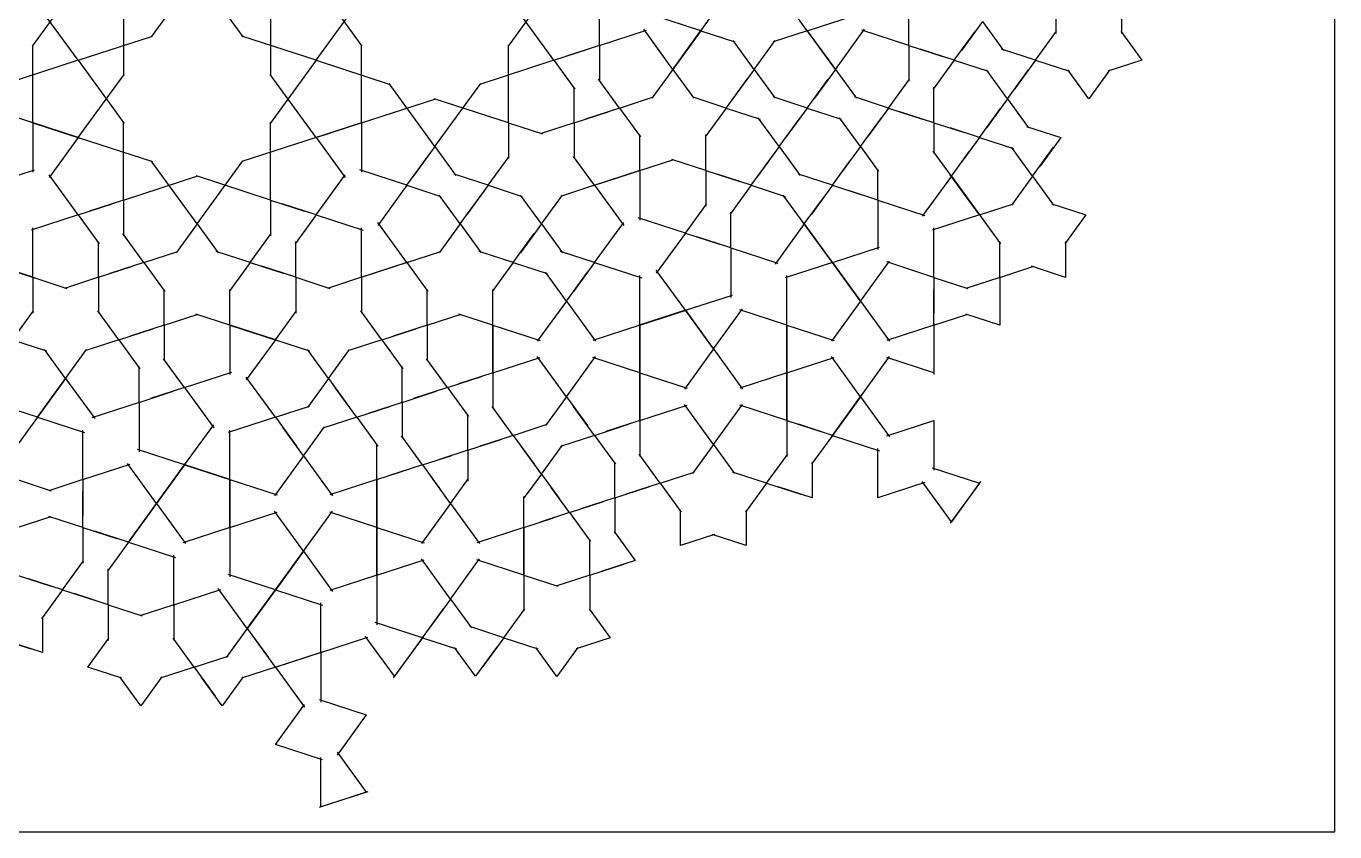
# Model space of a CAD drawing. Header units: millimetres. Extents: x -350 to 350, y -350 to 350.
# Drawn here: x -52.6 to 350, y -350 to -102.1 of the extents above; entities that cross this region are included whole.
import ezdxf

# ---------------------------------------------------------------- set-up
doc = ezdxf.new("R2010")
doc.units = ezdxf.units.MM
doc.layers.add('canvas_boundary', color=7, linetype='Continuous', true_color=0x505050)
doc.layers.add('strapwork', color=7, linetype='Continuous', true_color=0xff0000)

msp = doc.modelspace()

# ---------------------------------------------------------------- linework, layer by layer
at = {"layer": 'canvas_boundary'}
msp.add_lwpolyline([(-350, -350), (350, -350), (350, 350), (-350, 350)], close=True, dxfattribs=at)
at = {"layer": 'strapwork', "true_color": 0xff0000}
for points in [[(0, -86.02), (-14.11, -105.44)], [(0, -86.02), (14.11, -105.44)], [(-36.59, -88.83), (-50.69, -108.25)], [(36.59, -88.83), (50.69, -108.25)], [(109.76, -88.83), (95.66, -108.25)], [(-36.59, -112.61), (-50.69, -93.19)], [(-22.61, -93.37), (-22.61, -117.37)], [(22.61, -93.37), (22.61, -117.37)], [(36.59, -112.61), (50.69, -93.19)], [(109.76, -112.61), (95.66, -93.19)], [(123.74, -108.07), (123.74, -92.82)], [(154.99, -103.53), (161.45, -94.63)], [(187.71, -103.53), (181.25, -94.63)], [(218.96, -108.07), (218.96, -92.82)], [(264.19, -93.37), (264.19, -104.37)], [(284.42, -93.37), (284.42, -104.37)], [(154.99, -103.53), (140.49, -98.81)], [(187.71, -103.53), (202.22, -98.81)], [(123.74, -108.07), (138.24, -103.35)], [(146.35, -115.41), (137.39, -103.08)], [(154.99, -103.53), (146.03, -115.86)], [(146.35, -115.41), (155.32, -103.08)], [(154.99, -103.53), (165.45, -106.92)], [(187.71, -103.53), (177.25, -106.92)], [(196.35, -115.41), (187.39, -103.08)], [(187.71, -103.53), (196.68, -115.86)], [(196.35, -115.41), (205.32, -103.08)], [(218.96, -108.07), (204.46, -103.35)], [(232.94, -112.61), (239.41, -103.71)], [(241.58, -100.72), (235.11, -109.62)], [(241.58, -100.72), (248.04, -109.62)], [(257.94, -112.61), (264.41, -103.71)], [(284.2, -103.71), (290.67, -112.61), (280.2, -116.01)], [(-50.56, -131.84), (-50.56, -107.84)], [(-36.59, -112.61), (-13.76, -105.19)], [(36.59, -112.61), (13.76, -105.19)], [(50.56, -131.84), (50.56, -107.84)], [(95.79, -131.84), (95.79, -107.84)], [(123.74, -108.07), (113.28, -111.46)], [(123.74, -108.07), (123.74, -119.07)], [(171.35, -115.41), (164.89, -106.51)], [(171.35, -115.41), (177.82, -106.51)], [(218.96, -108.07), (218.96, -119.07)], [(218.96, -108.07), (229.43, -111.47)], [(-36.59, -112.61), (-59.41, -120.02)], [(-36.59, -112.61), (-22.48, -132.02)], [(36.59, -112.61), (22.48, -132.02)], [(36.59, -112.61), (59.41, -120.02)], [(109.76, -112.61), (86.94, -120.02)], [(109.76, -112.61), (120.23, -109.21)], [(109.76, -112.61), (116.23, -121.51)], [(232.94, -112.61), (222.48, -109.21)], [(232.94, -112.61), (226.47, -121.51)], [(232.94, -112.61), (243.4, -116.01)], [(257.94, -112.61), (247.48, -109.21)], [(257.94, -112.61), (251.47, -121.51)], [(257.94, -112.61), (268.4, -116.01)], [(146.35, -115.41), (139.89, -124.31)], [(146.35, -115.41), (152.82, -124.31)], [(171.35, -115.41), (164.89, -124.31)], [(171.35, -115.41), (177.82, -124.31)], [(196.35, -115.41), (189.89, -124.31)], [(196.35, -115.41), (202.82, -124.31)], [(249.3, -124.5), (242.84, -115.6)], [(249.3, -124.5), (255.77, -115.6)], [(280.77, -115.6), (274.3, -124.5), (267.84, -115.6)], [(-36.59, -136.38), (-22.48, -116.97)], [(36.59, -136.38), (22.48, -116.97)], [(73.18, -139.19), (59.07, -119.77)], [(73.18, -139.19), (87.28, -119.77)], [(129.99, -127.3), (123.52, -118.4)], [(162.71, -127.3), (169.18, -118.4)], [(187.71, -127.3), (194.18, -118.4)], [(212.71, -127.3), (219.18, -118.4)], [(-50.56, -131.84), (-73.39, -124.42)], [(50.56, -131.84), (73.39, -124.43)], [(95.79, -131.84), (72.96, -124.43)], [(116.01, -131.84), (116.01, -120.84)], [(129.99, -127.3), (140.45, -123.9)], [(162.71, -127.3), (152.25, -123.9)], [(187.71, -127.3), (177.25, -123.9)], [(212.71, -127.3), (202.25, -123.9)], [(226.69, -131.84), (226.69, -120.84)], [(249.3, -124.5), (242.84, -133.39)], [(249.3, -124.5), (255.77, -133.39)], [(116.01, -131.84), (126.48, -128.44)], [(129.99, -127.3), (119.53, -130.7)], [(129.99, -127.3), (136.45, -136.2)], [(162.71, -127.3), (156.25, -136.2)], [(162.71, -127.3), (173.18, -130.7)], [(187.71, -127.3), (181.25, -136.2)], [(187.71, -127.3), (198.18, -130.7)], [(212.71, -127.3), (206.25, -136.2)], [(212.71, -127.3), (223.18, -130.7)], [(226.69, -131.84), (216.23, -128.44)], [(240.67, -136.38), (247.13, -127.48)], [(-36.59, -136.38), (-51.09, -131.67)], [(-50.56, -131.84), (-50.56, -147.09)], [(-50.56, -131.84), (-36.06, -136.55)], [(-22.61, -155.62), (-22.61, -131.62)], [(22.61, -155.62), (22.61, -131.62)], [(50.56, -131.84), (36.06, -136.55)], [(36.59, -136.38), (51.09, -131.67)], [(50.56, -131.84), (50.56, -147.09)], [(95.79, -131.84), (95.79, -142.84)], [(95.79, -131.84), (106.25, -135.24)], [(116.01, -131.84), (105.55, -135.24)], [(116.01, -131.84), (116.01, -142.84)], [(179.08, -139.19), (172.61, -130.29)], [(179.08, -139.19), (185.54, -130.29)], [(204.08, -139.19), (197.61, -130.29)], [(204.08, -139.19), (210.54, -130.29)], [(226.69, -131.84), (226.69, -141.34)], [(226.69, -131.84), (235.72, -134.78)], [(-36.59, -136.38), (-45.55, -148.72)], [(-36.59, -136.38), (-13.76, -143.8)], [(36.59, -136.38), (13.76, -143.8)], [(36.59, -136.38), (45.55, -148.72)], [(136.24, -146.54), (136.24, -135.54)], [(156.46, -146.54), (156.46, -135.54)], [(240.67, -136.38), (231.63, -133.45)], [(240.67, -136.38), (235.08, -144.07)], [(240.67, -136.38), (251.13, -139.78)], [(255.2, -132.98), (265.67, -136.38), (259.2, -145.28)], [(73.18, -139.19), (66.71, -148.09)], [(73.18, -139.19), (79.64, -148.09)], [(179.08, -139.19), (172.61, -148.09)], [(179.08, -139.19), (185.54, -148.09)], [(204.08, -139.19), (198.49, -146.88)], [(204.08, -139.19), (209.66, -146.88)], [(232.03, -148.27), (226.44, -140.59)], [(232.03, -148.27), (237.61, -140.59)], [(257.03, -148.27), (250.56, -139.37)], [(257.03, -148.27), (263.49, -139.37)], [(0, -162.97), (-14.11, -143.55)], [(0, -162.97), (14.11, -143.55)], [(64.54, -151.08), (71, -142.18)], [(89.54, -151.08), (96, -142.18)], [(122.26, -151.08), (115.8, -142.18)], [(136.24, -146.54), (146.7, -143.14)], [(156.46, -146.54), (146, -143.14)], [(170.44, -151.08), (176.91, -142.18)], [(195.44, -151.08), (201.02, -143.39)], [(-64.54, -151.08), (-50.04, -146.36)], [(-36.59, -160.16), (-45.55, -147.82)], [(-22.61, -155.62), (0.21, -148.2)], [(22.61, -155.62), (-0.21, -148.2)], [(36.59, -160.16), (45.55, -147.82)], [(64.54, -151.08), (50.03, -146.36)], [(89.54, -151.08), (79.08, -147.68)], [(136.24, -146.54), (121.74, -151.25)], [(122.26, -151.08), (136.77, -146.36)], [(136.24, -146.54), (136.24, -161.79)], [(156.46, -146.54), (156.46, -157.54)], [(156.46, -146.54), (166.93, -149.94)], [(170.44, -151.08), (159.98, -147.68)], [(195.44, -151.08), (184.98, -147.68)], [(209.42, -155.62), (209.42, -146.12)], [(232.03, -148.27), (223.06, -160.61)], [(240.67, -160.16), (231.7, -147.82)], [(232.03, -148.27), (240.99, -160.61)], [(257.03, -148.27), (250.56, -157.17)], [(257.03, -148.27), (263.49, -157.17)], [(64.54, -151.08), (55.57, -163.41)], [(64.54, -151.08), (75, -154.48)], [(89.54, -151.08), (83.07, -159.98)], [(89.54, -151.08), (100, -154.48)], [(122.26, -151.08), (111.8, -154.48)], [(122.26, -151.08), (131.23, -163.41)], [(170.44, -151.08), (163.97, -159.98)], [(170.44, -151.08), (180.9, -154.48)], [(195.44, -151.08), (188.97, -159.98)], [(195.44, -151.08), (204.47, -154.01)], [(209.42, -155.62), (200.38, -152.68)], [(-36.59, -160.16), (-26.13, -156.76)], [(-22.61, -155.62), (-33.07, -159.02)], [(-22.61, -155.62), (-22.61, -166.62)], [(22.61, -155.62), (22.61, -166.62)], [(22.61, -155.62), (33.07, -159.02)], [(36.59, -160.16), (26.13, -156.76)], [(80.9, -162.97), (74.44, -154.07)], [(80.9, -162.97), (87.37, -154.07)], [(105.9, -162.97), (99.44, -154.07)], [(105.9, -162.97), (112.37, -154.07)], [(150.21, -165.77), (156.68, -156.87)], [(186.8, -162.97), (180.34, -154.07)], [(186.8, -162.97), (193.27, -154.07)], [(209.42, -155.62), (209.42, -170.87)], [(209.42, -155.62), (223.92, -160.33)], [(240.67, -160.16), (251.13, -156.76)], [(262.93, -156.76), (273.39, -160.16), (266.92, -169.06)], [(-36.59, -160.16), (-51.09, -164.87)], [(-36.59, -160.16), (-30.12, -169.06)], [(36.59, -160.16), (30.12, -169.06)], [(36.59, -160.16), (51.09, -164.87)], [(164.19, -170.31), (164.19, -159.31)], [(240.67, -160.16), (226.16, -164.87)], [(240.67, -160.16), (247.13, -169.06)], [(-50.56, -179.39), (-50.56, -164.14)], [(0, -162.97), (-6.47, -171.86)], [(0, -162.97), (6.47, -171.86)], [(50.56, -179.39), (50.56, -164.14)], [(64.54, -174.85), (55.57, -162.52)], [(80.9, -162.97), (74.44, -171.86)], [(80.9, -162.97), (87.37, -171.86)], [(105.9, -162.97), (99.44, -171.86)], [(105.9, -162.97), (112.37, -171.86)], [(122.26, -174.85), (131.23, -162.52)], [(150.21, -165.77), (135.71, -161.06)], [(186.8, -162.97), (177.84, -175.3)], [(195.44, -174.85), (186.48, -162.52)], [(186.8, -162.97), (195.77, -175.3)], [(226.69, -179.4), (226.69, -164.15)], [(-30.34, -179.39), (-30.34, -168.39)], [(-16.36, -174.85), (-22.83, -165.95)], [(16.36, -174.85), (22.83, -165.95)], [(30.34, -179.39), (30.34, -168.39)], [(97.26, -174.85), (103.73, -165.95)], [(150.21, -165.77), (141.25, -178.11)], [(150.21, -165.77), (160.68, -169.17)], [(164.19, -170.31), (153.73, -166.91)], [(246.92, -179.4), (246.92, -168.4)], [(267.14, -168.4), (267.14, -179.4), (256.68, -176)], [(-16.36, -174.85), (-5.9, -171.45)], [(16.36, -174.85), (5.9, -171.45)], [(64.54, -174.85), (75, -171.45)], [(97.26, -174.85), (86.8, -171.45)], [(122.26, -174.85), (111.8, -171.45)], [(164.19, -170.31), (164.19, -185.56)], [(164.19, -170.31), (178.69, -175.03)], [(195.44, -174.85), (209.94, -170.14)], [(-50.56, -179.39), (-65.07, -174.68)], [(-64.54, -174.85), (-50.04, -179.57)], [(-30.34, -179.39), (-19.88, -176)], [(-16.36, -174.85), (-26.82, -178.25)], [(-16.36, -174.85), (-9.9, -183.75)], [(16.36, -174.85), (9.9, -183.75)], [(16.36, -174.85), (26.82, -178.25)], [(30.34, -179.39), (19.88, -176)], [(64.54, -174.85), (50.03, -179.57)], [(50.56, -179.39), (65.07, -174.68)], [(64.54, -174.85), (71, -183.75)], [(97.26, -174.85), (90.8, -183.75)], [(97.26, -174.85), (107.73, -178.25)], [(122.26, -174.85), (115.8, -183.75)], [(122.26, -174.85), (136.77, -179.57)], [(195.44, -174.85), (180.94, -179.57)], [(204.08, -186.74), (195.11, -174.4)], [(195.44, -174.85), (204.4, -187.19)], [(204.08, -186.74), (213.04, -174.41)], [(226.69, -179.4), (212.19, -174.68)], [(246.92, -179.4), (257.38, -176)], [(-50.56, -179.39), (-50.56, -190.39)], [(-50.56, -179.39), (-40.1, -182.79)], [(-30.34, -179.39), (-40.8, -182.79)], [(-30.34, -179.39), (-30.34, -190.39)], [(30.34, -179.39), (30.34, -190.39)], [(30.34, -179.39), (40.8, -182.79)], [(50.56, -179.39), (40.1, -182.79)], [(50.56, -179.39), (50.56, -190.39)], [(113.63, -186.74), (107.16, -177.84)], [(113.63, -186.74), (120.09, -177.84)], [(136.24, -194.09), (136.24, -178.84)], [(150.21, -189.55), (141.25, -177.21)], [(181.46, -194.09), (181.46, -178.84)], [(226.69, -179.4), (226.69, -190.4)], [(226.69, -179.4), (237.15, -182.79)], [(246.92, -179.4), (236.45, -182.79)], [(246.92, -179.4), (246.92, -190.4)], [(-10.11, -194.09), (-10.11, -183.09)], [(10.11, -194.09), (10.11, -183.09)], [(70.79, -194.09), (70.79, -183.09)], [(91.01, -194.09), (91.01, -183.09)], [(150.21, -189.55), (164.72, -184.84)], [(226.69, -194.09), (226.69, -183.09)], [(246.92, -183.09), (246.92, -194.09), (236.45, -190.69)], [(113.63, -186.74), (104.66, -199.08)], [(113.63, -186.74), (122.59, -199.08)], [(158.85, -201.44), (149.89, -189.1)], [(158.85, -201.44), (167.82, -189.1)], [(204.08, -186.74), (195.11, -199.08)], [(204.08, -186.74), (213.04, -199.08)], [(-56.81, -198.63), (-50.35, -189.73)], [(-24.09, -198.63), (-30.55, -189.73)], [(-10.11, -194.09), (0.35, -190.69)], [(10.11, -194.09), (-0.35, -190.69)], [(24.09, -198.63), (30.55, -189.73)], [(56.81, -198.63), (50.35, -189.73)], [(70.79, -194.09), (81.25, -190.69)], [(91.01, -194.09), (80.55, -190.69)], [(150.21, -189.55), (135.71, -194.26)], [(136.24, -194.09), (150.74, -189.38)], [(150.21, -189.55), (159.18, -201.89)], [(181.46, -194.09), (166.96, -189.38)], [(226.69, -194.09), (237.15, -190.69)], [(-24.09, -198.63), (-13.63, -195.23)], [(-10.11, -194.09), (-20.57, -197.49)], [(-10.11, -194.09), (-10.11, -205.09)], [(24.09, -198.63), (9.58, -193.92)], [(10.11, -194.09), (10.11, -209.34)], [(10.11, -194.09), (24.62, -198.8)], [(56.81, -198.63), (67.27, -195.23)], [(70.79, -194.09), (60.33, -197.49)], [(70.79, -194.09), (70.79, -205.09)], [(91.01, -208.78), (91.01, -193.53)], [(91.01, -194.09), (91.01, -209.34)], [(91.01, -194.09), (105.52, -198.8)], [(136.24, -194.09), (121.74, -198.8)], [(136.24, -208.78), (136.24, -193.53)], [(136.24, -194.09), (136.24, -209.34)], [(181.46, -208.78), (181.46, -193.53)], [(181.46, -194.09), (181.46, -209.34)], [(181.46, -194.09), (195.97, -198.8)], [(226.69, -193.53), (226.69, -208.78), (212.19, -204.07)], [(226.69, -194.09), (212.19, -198.8)], [(226.69, -194.09), (226.69, -209.34)], [(-56.81, -198.63), (-46.35, -202.03)], [(-24.09, -198.63), (-34.55, -202.03)], [(-24.09, -198.63), (-17.62, -207.53)], [(24.09, -198.63), (15.12, -210.97)], [(24.09, -198.63), (34.55, -202.03)], [(56.81, -198.63), (46.35, -202.03)], [(56.81, -198.63), (63.28, -207.53)], [(-40.45, -210.52), (-46.92, -201.62)], [(-40.45, -210.52), (-33.99, -201.62)], [(-3.86, -213.32), (-10.33, -204.43)], [(40.45, -210.52), (33.98, -201.62)], [(40.45, -210.52), (46.92, -201.62)], [(77.04, -213.32), (70.57, -204.43)], [(91.01, -208.78), (105.52, -204.07)], [(113.63, -216.13), (104.66, -203.79)], [(113.63, -216.13), (122.59, -203.79)], [(136.24, -208.78), (121.74, -204.07)], [(158.85, -201.44), (149.89, -213.77)], [(158.85, -201.44), (167.82, -213.77)], [(181.46, -208.78), (195.97, -204.07)], [(204.08, -216.13), (195.11, -203.79)], [(204.08, -216.13), (213.04, -203.79)], [(-17.84, -217.87), (-17.84, -206.87)], [(-3.86, -213.32), (10.64, -208.61)], [(63.06, -217.87), (63.06, -206.87)], [(91.01, -208.78), (80.55, -212.18)], [(91.01, -208.78), (91.01, -219.78)], [(136.24, -223.48), (136.24, -208.23)], [(136.24, -208.78), (136.24, -224.03)], [(136.24, -208.78), (150.74, -213.5)], [(181.46, -208.78), (166.96, -213.5)], [(181.46, -223.48), (181.46, -208.23)], [(181.46, -208.78), (181.46, -224.03)], [(-40.45, -210.52), (-49.42, -222.86)], [(-49.09, -222.41), (-40.13, -210.07)], [(-40.45, -210.52), (-31.49, -222.86)], [(-3.86, -213.32), (-14.32, -216.72)], [(-3.86, -213.32), (5.1, -225.66)], [(24.09, -222.41), (15.12, -210.07)], [(40.45, -210.52), (33.98, -219.42)], [(40.45, -210.52), (46.92, -219.42)], [(77.04, -213.32), (66.58, -216.72)], [(77.04, -213.32), (87.5, -209.93)], [(77.04, -213.32), (83.5, -222.22)], [(-17.84, -217.87), (-7.38, -214.47)], [(49.09, -222.41), (42.62, -213.51)], [(63.06, -217.87), (73.52, -214.47)], [(113.63, -216.13), (107.16, -225.03)], [(113.63, -216.13), (120.09, -225.03)], [(204.08, -216.13), (195.11, -228.47)], [(195.44, -228.02), (204.4, -215.68)], [(204.08, -216.13), (213.04, -228.47)], [(-49.09, -222.41), (-59.55, -219.01)], [(-17.84, -217.87), (-32.34, -222.58)], [(-17.84, -217.87), (-17.84, -233.12)], [(24.09, -222.41), (34.55, -219.01)], [(49.09, -222.41), (59.55, -219.01)], [(63.06, -217.87), (52.6, -221.26)], [(63.06, -217.87), (63.06, -228.87)], [(97.26, -228.02), (90.8, -219.12)], [(122.26, -228.02), (115.8, -219.12)], [(136.24, -223.48), (150.74, -218.77)], [(158.85, -230.83), (149.89, -218.49)], [(158.85, -230.83), (167.82, -218.49)], [(181.46, -223.48), (166.96, -218.77)], [(-49.09, -222.41), (-55.55, -231.31)], [(-49.09, -222.41), (-34.59, -227.12)], [(-3.86, -237.1), (5.1, -224.76)], [(24.09, -222.41), (9.58, -227.12)], [(24.09, -222.41), (30.55, -231.31)], [(32.72, -234.29), (26.26, -225.4)], [(32.72, -234.29), (39.19, -225.4)], [(49.09, -222.41), (38.63, -225.81)], [(49.09, -222.41), (55.55, -231.31)], [(83.29, -232.56), (83.29, -221.56)], [(97.26, -228.02), (107.73, -224.62)], [(122.26, -228.02), (132.73, -224.62)], [(136.24, -223.48), (125.78, -226.88)], [(136.24, -223.48), (136.24, -234.48)], [(181.46, -223.48), (181.46, -234.48)], [(181.46, -223.48), (191.93, -226.88)], [(195.44, -228.02), (184.98, -224.62)], [(212.19, -228.19), (226.69, -223.48), (226.69, -238.73)], [(-35.11, -241.64), (-35.11, -226.39)], [(10.11, -241.64), (10.11, -226.39)], [(69.31, -237.1), (62.85, -228.2)], [(83.29, -232.56), (93.75, -229.16)], [(97.26, -228.02), (86.8, -231.42)], [(97.26, -228.02), (103.73, -236.92)], [(122.26, -228.02), (111.8, -231.42)], [(122.26, -228.02), (128.73, -236.92)], [(195.44, -228.02), (188.97, -236.92)], [(195.44, -228.02), (209.94, -232.73)], [(-3.86, -237.1), (-18.37, -232.39)], [(55.34, -241.64), (55.34, -230.64)], [(83.29, -232.56), (74.25, -235.5)], [(83.29, -232.56), (83.29, -242.06)], [(105.9, -239.91), (99.44, -231.01)], [(105.9, -239.91), (112.37, -231.01)], [(158.85, -230.83), (152.39, -239.73)], [(158.85, -230.83), (165.32, -239.73)], [(223.92, -242.54), (209.42, -247.26), (209.42, -232.01)], [(-35.11, -241.64), (-20.61, -236.93)], [(-12.5, -248.99), (-21.46, -236.65)], [(-3.86, -237.1), (-12.83, -249.44)], [(-12.5, -248.99), (-3.54, -236.65)], [(10.11, -241.64), (-4.39, -236.93)], [(-3.86, -237.1), (10.64, -241.81)], [(32.72, -234.29), (23.76, -246.63)], [(32.72, -234.29), (41.69, -246.63)], [(69.31, -237.1), (58.85, -240.5)], [(69.31, -237.1), (78.35, -234.17)], [(69.31, -237.1), (74.9, -244.79)], [(128.51, -247.26), (128.51, -236.26)], [(142.49, -242.71), (136.02, -233.81)], [(175.21, -242.71), (181.68, -233.81)], [(189.19, -236.26), (189.19, -247.26), (178.73, -243.86)], [(10.11, -256.34), (10.11, -241.09)], [(55.34, -241.64), (65.8, -238.24)], [(55.34, -256.34), (55.34, -241.09)], [(77.95, -248.99), (72.37, -241.3)], [(77.95, -248.99), (83.53, -241.3)], [(105.9, -239.91), (100.32, -247.59)], [(105.9, -239.91), (111.48, -247.59)], [(142.49, -242.71), (152.95, -239.31)], [(175.21, -242.71), (164.75, -239.31)], [(226.16, -238), (240.67, -242.71), (231.7, -255.05)], [(-55.34, -241.64), (-44.88, -245.04)], [(-35.11, -241.64), (-45.57, -245.04)], [(-35.11, -241.64), (-35.11, -252.64)], [(-35.11, -256.34), (-35.11, -245.34)], [(10.11, -241.64), (10.11, -256.89)], [(10.11, -241.64), (24.62, -246.35)], [(55.34, -241.64), (40.83, -246.35)], [(55.34, -241.64), (55.34, -256.89)], [(114.54, -251.8), (108.95, -244.11)], [(128.51, -247.26), (138.98, -243.86)], [(142.49, -242.71), (132.03, -246.11)], [(142.49, -242.71), (148.95, -251.61)], [(175.21, -242.71), (168.75, -251.61)], [(175.21, -242.71), (185.68, -246.11)], [(240.99, -242.26), (232.03, -254.6), (223.06, -242.26)], [(-12.5, -248.99), (-21.46, -261.33)], [(-21.14, -260.88), (-12.17, -248.54)], [(-12.5, -248.99), (-3.54, -261.33)], [(77.95, -248.99), (68.99, -261.33)], [(77.95, -248.99), (86.91, -261.33)], [(100.56, -256.34), (100.56, -246.84)], [(114.54, -251.8), (125, -248.4)], [(128.51, -247.26), (118.05, -250.65)], [(128.51, -247.26), (128.51, -258.26)], [(-55.34, -256.34), (-44.88, -252.94)], [(-35.11, -256.34), (-45.57, -252.94)], [(10.11, -256.34), (24.62, -251.62)], [(32.72, -263.68), (23.76, -251.35)], [(32.72, -263.68), (41.69, -251.35)], [(55.34, -256.34), (40.83, -251.62)], [(100.56, -256.34), (109.6, -253.4)], [(114.54, -251.8), (105.5, -254.73)], [(114.54, -251.8), (121, -260.7)], [(159.2, -258.55), (148.74, -261.95), (148.74, -250.95)], [(168.96, -250.95), (168.96, -261.95), (158.5, -258.55)], [(-35.11, -256.34), (-35.11, -267.34)], [(-35.11, -256.34), (-24.65, -259.74)], [(-21.14, -260.88), (-31.6, -257.48)], [(10.11, -256.34), (-4.39, -261.05)], [(10.11, -256.34), (10.11, -271.59)], [(55.34, -271.03), (55.34, -255.78)], [(55.34, -256.34), (55.34, -271.59)], [(55.34, -256.34), (69.84, -261.05)], [(100.56, -256.34), (86.06, -261.05)], [(100.56, -271.03), (100.56, -255.78)], [(100.56, -256.34), (100.56, -271.59)], [(128.3, -257.59), (134.76, -266.49), (124.3, -269.89)], [(-21.14, -260.88), (-27.6, -269.78)], [(-21.14, -260.88), (-6.63, -265.59)], [(120.79, -271.03), (120.79, -260.03)], [(-7.16, -280.11), (-7.16, -264.86)], [(32.72, -263.68), (23.76, -276.02)], [(24.09, -275.57), (33.05, -263.23)], [(32.72, -263.68), (41.69, -276.02)], [(-41.36, -275.57), (-34.9, -266.67)], [(-27.39, -280.11), (-27.39, -269.11)], [(55.34, -271.03), (69.84, -266.32)], [(77.95, -278.38), (68.99, -266.04)], [(77.95, -278.38), (86.91, -266.04)], [(100.56, -271.03), (86.06, -266.32)], [(120.79, -271.03), (131.25, -267.63)], [(-55.34, -271.03), (-44.88, -274.43)], [(-41.36, -275.57), (-51.82, -272.17)], [(24.09, -275.57), (9.58, -270.86)], [(55.34, -271.03), (40.83, -275.74)], [(55.34, -271.03), (55.34, -286.28)], [(100.56, -271.03), (100.56, -282.03)], [(100.56, -271.03), (111.02, -274.43)], [(120.79, -271.03), (110.33, -274.43)], [(120.79, -271.03), (120.79, -282.03)], [(-41.36, -275.57), (-47.83, -284.47)], [(-41.36, -275.57), (-30.9, -278.97)], [(-27.39, -280.11), (-37.85, -276.71)], [(-7.16, -280.11), (7.34, -275.4)], [(15.45, -287.46), (6.49, -275.12)], [(24.09, -275.57), (15.12, -287.91)], [(15.45, -287.46), (24.41, -275.12)], [(24.09, -275.57), (38.59, -280.28)], [(-27.39, -280.11), (-27.39, -291.11)], [(-27.39, -280.11), (-16.93, -283.51)], [(-7.16, -280.11), (-17.62, -283.51)], [(-7.16, -280.11), (-7.16, -291.11)], [(38.06, -294.81), (38.06, -279.56)], [(69.31, -290.27), (75.78, -281.37)], [(77.95, -278.38), (71.48, -287.28)], [(77.95, -278.38), (84.42, -287.28)], [(94.31, -290.27), (100.78, -281.37)], [(120.57, -281.37), (127.04, -290.27), (116.58, -293.67)], [(-47.61, -283.81), (-47.61, -294.81), (-58.07, -291.41)], [(69.31, -290.27), (54.81, -285.55)], [(15.45, -287.46), (8.98, -296.36)], [(15.45, -287.46), (21.92, -296.36)], [(69.64, -289.82), (60.68, -302.15), (51.71, -289.82)], [(94.31, -290.27), (83.85, -286.87)], [(-61.59, -290.27), (-51.13, -293.67)], [(-23.18, -302.75), (-33.64, -299.35), (-27.17, -290.45)], [(-0.91, -299.35), (-7.38, -290.45)], [(24.09, -299.35), (17.62, -290.45)], [(38.06, -294.81), (52.57, -290.09)], [(69.31, -290.27), (60.35, -302.6)], [(69.31, -290.27), (79.77, -293.67)], [(92.14, -293.26), (85.68, -302.15), (79.21, -293.26)], [(94.31, -290.27), (87.85, -299.17)], [(94.31, -290.27), (104.77, -293.67)], [(117.14, -293.26), (110.68, -302.16), (104.21, -293.26)], [(-0.91, -299.35), (9.55, -295.95)], [(38.06, -294.81), (23.56, -299.52)], [(24.09, -299.35), (38.59, -294.64)], [(38.06, -294.81), (38.06, -310.06)], [(-0.91, -299.35), (-11.37, -302.75)], [(-0.91, -299.35), (5.55, -308.25)], [(24.09, -299.35), (13.63, -302.75)], [(24.09, -299.35), (33.05, -311.69)], [(-10.81, -302.34), (-17.28, -311.24), (-23.74, -302.34)], [(14.19, -302.34), (7.72, -311.24), (1.26, -302.34)], [(37.53, -309.33), (52.04, -314.04), (43.07, -326.38)], [(38.59, -327.84), (24.09, -323.12), (33.05, -310.79)], [(43.07, -325.48), (52.04, -337.82), (37.53, -342.53)], [(52.57, -337.65), (38.06, -342.36), (38.06, -327.11)]]:
    msp.add_lwpolyline(points, dxfattribs=at)

doc.saveas('drawing.dxf')
